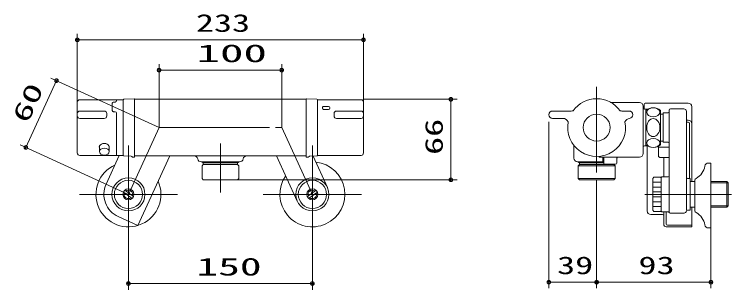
# Model space of a CAD drawing. Units: millimetres on the paper, scale 1:5. Extents: x -305 to 305, y -152 to 152.
# Drawn here: x -213.5 to -96.5, y 14.7 to 59.7 of the extents above; entities that cross this region are included whole.
import ezdxf
from ezdxf.enums import TextEntityAlignment as Align

# ---------------------------------------------------------------- set-up
doc = ezdxf.new("R2010")
doc.units = ezdxf.units.MM
doc.linetypes.add('LONG_CHAIN', pattern=[21, 18, -1, 1, -1])
doc.layers.add('0-1_RV', color=7, linetype='Continuous', lineweight=9)
doc.layers.add('0-2_0', color=7, linetype='Continuous', lineweight=9)
doc.styles.add('ＭＳ ゴシック', font='')
doc.styles.get('ＭＳ ゴシック').set_extended_font_data('MS Gothic')

# ---------------------------------------------------------------- blocks, each defined once
blk = doc.blocks.new('_DOTSMALL')
at = {"layer": '0-2_0'}
for p, q in [((0.0746, 0.1), (-0.0746, 0.1)), ((0.1223, -0.0248), (-0.1223, -0.0248))]:
    blk.add_line(p, q, dxfattribs=at)
for points in [[(0.125, 0), (0.124, 0.0157), (0.1211, 0.0311), (0.1162, 0.046), (0.1095, 0.0602), (0.1011, 0.0735), (0.0911, 0.0856), (0.0797, 0.0963), (0.067, 0.1055), (0.0532, 0.1131), (0.0386, 0.1189), (0.0234, 0.1228), (0.0078, 0.1248), (-0.0078, 0.1248), (-0.0234, 0.1228), (-0.0386, 0.1189), (-0.0532, 0.1131), (-0.067, 0.1055), (-0.0797, 0.0963), (-0.0911, 0.0856), (-0.1011, 0.0735), (-0.1095, 0.0602), (-0.1162, 0.046), (-0.1211, 0.0311), (-0.124, 0.0157), (-0.125, 0), (0, 0)], [(-0.125, 0), (-0.124, -0.0157), (-0.1211, -0.0311), (-0.1162, -0.046), (-0.1095, -0.0602), (-0.1011, -0.0735), (-0.0911, -0.0856), (-0.0797, -0.0963), (-0.067, -0.1055), (-0.0532, -0.1131), (-0.0386, -0.1189), (-0.0234, -0.1228), (-0.0078, -0.1248), (0.0078, -0.1248), (0.0234, -0.1228), (0.0386, -0.1189), (0.0532, -0.1131), (0.067, -0.1055), (0.0797, -0.0963), (0.0911, -0.0856), (0.1011, -0.0735), (0.1095, -0.0602), (0.1162, -0.046), (0.1211, -0.0311), (0.124, -0.0157), (0.125, 0), (0, 0)]]:
    blk.add_lwpolyline(points, close=True, dxfattribs=at)

msp = doc.modelspace()

# ---------------------------------------------------------------- linework, layer by layer
at = {"layer": '0-1_RV'}
for p, q in [((-203.207, 45.326), (-203.207, 56.5)), ((-156.527, 45.326), (-156.527, 56.5)), ((-203.207, 55.5), (-156.527, 55.5)), ((-189.867, 41.176), (-189.867, 51.555)), ((-169.867, 41.176), (-169.867, 51.555)), ((-189.867, 50.555), (-169.867, 50.555)), ((-189.867, 41.176), (-207.506, 49.261)), ((-211.597, 37.935), (-206.597, 48.844)), ((-202.807, 45.726), (-195.707, 45.726)), ((-196.807, 45.666), (-196.807, 45.549)), ((-195.707, 45.701), (-195.707, 36.651)), ((-195.612, 45.801), (-193.93, 45.892)), ((-193.867, 45.833), (-193.867, 36.396)), ((-193.867, 45.796), (-165.867, 45.796)), ((-165.867, 45.834), (-165.867, 36.396)), ((-164.121, 45.801), (-165.803, 45.892)), ((-156.927, 45.726), (-164.027, 45.726)), ((-164.027, 45.701), (-164.027, 36.651)), ((-156.527, 45.796), (-141.28, 45.796)), ((-142.28, 45.796), (-142.28, 32.636)), ((-203.207, 37.026), (-203.207, 45.326)), ((-197.507, 45.149), (-197.507, 43.969)), ((-197.007, 45.349), (-197.307, 45.349)), ((-162.217, 44.643), (-163.037, 44.643)), ((-163.027, 44.643), (-162.227, 44.643)), ((-156.527, 37.026), (-156.527, 45.326)), ((-116.123, 45.276), (-111.507, 45.276)), ((-110.907, 36.936), (-110.907, 44.676)), ((-110.769, 44.186), (-110.769, 44.976)), ((-103.569, 45.176), (-110.569, 45.176)), ((-102.969, 44.576), (-102.969, 32.363)), ((-198.807, 43.876), (-202.807, 43.876)), ((-198.407, 43.076), (-198.407, 43.476)), ((-197.31, 43.769), (-197.006, 43.769)), ((-197.307, 43.769), (-197.007, 43.769)), ((-196.807, 43.569), (-196.807, 36.626)), ((-163.237, 44.443), (-163.237, 44.343)), ((-162.217, 44.143), (-163.037, 44.143)), ((-163.027, 44.143), (-162.227, 44.143)), ((-162.017, 44.343), (-162.017, 44.443)), ((-161.327, 43.076), (-161.327, 43.476)), ((-160.927, 43.876), (-156.927, 43.876)), ((-122.643, 43.876), (-125.707, 43.876)), ((-113.207, 43.876), (-114.37, 43.876)), ((-110.189, 44.176), (-110.707, 44.176)), ((-110.467, 43.976), (-110.467, 41.176)), ((-108.067, 38.376), (-108.067, 43.976)), ((-107.667, 43.376), (-108.067, 43.376)), ((-107.667, 38.776), (-107.667, 43.576)), ((-106.867, 43.576), (-107.667, 43.576)), ((-106.667, 27.417), (-106.667, 44.026)), ((-106.467, 44.226), (-104.267, 44.226)), ((-103.867, 43.826), (-103.867, 27.695)), ((-198.807, 42.676), (-202.807, 42.676)), ((-160.927, 42.676), (-156.927, 42.676)), ((-124.034, 42.676), (-125.707, 42.676)), ((-103.569, 42.383), (-103.867, 42.383)), ((-126.307, 42.114), (-126.307, 14.928)), ((-110.467, 38.376), (-110.467, 41.176)), ((-103.569, 42.058), (-103.867, 42.058)), ((-103.369, 41.858), (-103.369, 32.867)), ((-107.667, 38.976), (-108.067, 38.976)), ((-106.867, 38.776), (-107.667, 38.776)), ((-194.867, 30.267), (-212.506, 38.352)), ((-199.597, 37.251), (-199.597, 38.141)), ((-198.017, 37.251), (-198.017, 38.141)), ((-122.207, 38.216), (-122.207, 36.176)), ((-110.189, 38.176), (-110.707, 38.176)), ((-110.269, 27.567), (-110.269, 38.176)), ((-108.407, 36.476), (-108.407, 38.141)), ((-108.407, 37.976), (-106.667, 37.976)), ((-202.807, 36.626), (-195.707, 36.626)), ((-196.352, 36.626), (-198.503, 31.934)), ((-195.612, 36.551), (-194.415, 36.486)), ((-194.167, 36.336), (-193.927, 36.336)), ((-193.867, 36.556), (-165.867, 36.556)), ((-188.134, 36.556), (-193.351, 25.172)), ((-170.719, 36.556), (-167.325, 29.152)), ((-165.567, 36.336), (-165.807, 36.336)), ((-164.121, 36.551), (-165.318, 36.486)), ((-164.761, 36.516), (-162.416, 31.402)), ((-156.927, 36.626), (-164.027, 36.626)), ((-118.107, 36.476), (-118.107, 36.436)), ((-118.007, 36.336), (-111.507, 36.336)), ((-117.507, 35.576), (-117.507, 36.336)), ((-117.307, 35.276), (-117.307, 36.336)), ((-108.207, 36.276), (-108.407, 36.476)), ((-108.207, 36.276), (-106.667, 36.276)), ((-107.569, 36.276), (-107.569, 33.117)), ((-182.983, 35.576), (-176.75, 35.576)), ((-182.867, 34.936), (-182.667, 35.136)), ((-182.807, 35.476), (-182.807, 35.576)), ((-176.926, 35.476), (-182.807, 35.476)), ((-182.667, 35.236), (-182.667, 35.476)), ((-177.067, 35.136), (-182.667, 35.136)), ((-177.126, 35.176), (-182.607, 35.176)), ((-182.467, 35.176), (-182.467, 35.136)), ((-177.266, 35.176), (-177.266, 35.136)), ((-176.867, 34.936), (-177.067, 35.136)), ((-177.066, 35.236), (-177.066, 35.476)), ((-176.926, 35.476), (-176.926, 35.576)), ((-121.607, 35.576), (-117.507, 35.576)), ((-121.506, 34.936), (-121.306, 35.136)), ((-121.447, 35.476), (-121.447, 35.576)), ((-117.307, 35.476), (-121.447, 35.476)), ((-121.307, 35.236), (-121.307, 35.476)), ((-121.306, 35.136), (-115.706, 35.136)), ((-115.407, 35.176), (-121.247, 35.176)), ((-121.107, 35.176), (-121.107, 35.136)), ((-115.907, 35.176), (-115.907, 35.136)), ((-115.706, 35.136), (-115.506, 34.936)), ((-115.207, 35.376), (-115.207, 36.156)), ((-99.866, 35.387), (-100.266, 35.387)), ((-99.867, 35.387), (-99.867, 24.787)), ((-182.867, 32.836), (-182.867, 34.936)), ((-176.867, 32.836), (-176.867, 34.936)), ((-121.506, 34.936), (-115.506, 34.936)), ((-121.506, 32.836), (-121.506, 34.936)), ((-115.506, 34.936), (-115.506, 32.836)), ((-182.667, 32.636), (-182.867, 32.836)), ((-177.067, 32.636), (-176.867, 32.836)), ((-121.506, 32.836), (-115.506, 32.836)), ((-121.306, 32.636), (-121.506, 32.836)), ((-115.506, 32.836), (-115.706, 32.636)), ((-109.367, 32.867), (-109.167, 33.067)), ((-109.367, 32.867), (-109.367, 27.667)), ((-107.967, 33.017), (-107.867, 33.117)), ((-107.967, 27.517), (-107.967, 33.017)), ((-107.867, 33.117), (-106.867, 33.117)), ((-103.267, 32.867), (-103.667, 32.867)), ((-103.267, 32.867), (-103.267, 27.667)), ((-182.667, 32.636), (-177.067, 32.636)), ((-177.067, 32.636), (-141.28, 32.636)), ((-121.306, 32.636), (-115.706, 32.636)), ((-118.507, 32.654), (-118.507, 14.928)), ((-118.507, 32.654), (-118.507, 14.928)), ((-107.967, 32.267), (-109.367, 32.267)), ((-103.267, 32.363), (-102.466, 32.363)), ((-102.467, 27.607), (-102.466, 32.567)), ((-99.866, 32.363), (-97.267, 32.363)), ((-99.866, 32.13), (-97.067, 32.13)), ((-97.267, 32.363), (-97.267, 28.172)), ((-97.267, 32.363), (-97.067, 32.163)), ((-97.067, 28.372), (-97.067, 32.163)), ((-97.067, 28.372), (-97.067, 32.163)), ((-194.255, 29.606), (-195.688, 30.635)), ((-194.045, 29.899), (-195.478, 30.928)), ((-165.688, 29.899), (-164.255, 30.928)), ((-165.478, 29.606), (-164.045, 30.635)), ((-107.967, 31.467), (-109.367, 31.467)), ((-107.967, 30.667), (-109.367, 30.667)), ((-107.967, 29.867), (-109.367, 29.867)), ((-107.967, 29.067), (-109.367, 29.067)), ((-107.967, 28.267), (-109.367, 28.267)), ((-103.267, 28.172), (-102.467, 28.172)), ((-102.969, 24.977), (-102.969, 28.172)), ((-99.866, 28.404), (-97.067, 28.404)), ((-99.866, 28.172), (-97.267, 28.172)), ((-97.267, 28.172), (-97.067, 28.372)), ((-109.669, 26.967), (-107.769, 26.967)), ((-109.367, 27.667), (-109.167, 27.467)), ((-108.067, 27.467), (-109.167, 27.467)), ((-107.967, 27.567), (-108.067, 27.467)), ((-107.967, 27.517), (-107.867, 27.417)), ((-106.867, 27.417), (-107.867, 27.417)), ((-107.569, 27.417), (-107.569, 25.377)), ((-107.169, 25.422), (-107.169, 27.417)), ((-104.247, 27.217), (-106.52, 27.217)), ((-103.667, 27.667), (-103.267, 27.667)), ((-196.533, 26.631), (-193.351, 25.172)), ((-107.169, 24.977), (-102.969, 24.977)), ((-106.969, 25.222), (-102.969, 25.222)), ((-99.867, 24.787), (-100.267, 24.787)), ((-99.867, 24.787), (-99.867, 14.928)), ((-164.867, 24.267), (-164.867, 14.706)), ((-194.867, 22.267), (-194.867, 14.706)), ((-164.867, 15.706), (-194.867, 15.706)), ((-118.507, 15.928), (-126.307, 15.928)), ((-99.867, 15.928), (-118.507, 15.928))]:
    msp.add_line(p, q, dxfattribs=at)
at = {"layer": '0-1_RV', "linetype": 'LONG_CHAIN'}
for p, q in [((-118.507, 33.816), (-118.507, 47.843)), ((-194.867, 30.267), (-189.867, 41.176)), ((-189.867, 41.176), (-169.867, 41.176)), ((-169.867, 41.176), (-164.867, 30.267)), ((-194.867, 38.267), (-194.867, 22.267)), ((-179.867, 38.556), (-179.867, 30.556)), ((-164.867, 38.267), (-164.867, 22.267)), ((-194.867, 36.267), (-194.867, 24.267)), ((-164.867, 36.267), (-164.867, 24.267)), ((-202.867, 30.267), (-186.867, 30.267)), ((-188.867, 30.267), (-200.867, 30.267)), ((-156.867, 30.267), (-172.867, 30.267)), ((-170.867, 30.267), (-158.867, 30.267)), ((-110.64, 30.267), (-96.486, 30.267))]:
    msp.add_line(p, q, dxfattribs=at)
at = {"layer": '0-1_RV'}
msp.add_lwpolyline([(-107.967, 32.967), (-108.067, 33.067), (-109.167, 33.067)], dxfattribs=at)
for centre, radius in [((-118.507, 41.176), 2.2), ((-194.867, 30.267), 2.7), ((-164.867, 30.267), 2.7), ((-194.867, 30.267), 2.3), ((-164.867, 30.267), 2.3), ((-194.867, 30.267), 0.9), ((-164.867, 30.267), 0.9)]:
    msp.add_circle(centre, radius, dxfattribs=at)
for centre, radius, start, end in [((-202.807, 45.326), 0.4, 90, 180.00001), ((-196.747, 45.666), 0.06, 90, 180.00001), ((-195.607, 45.701), 0.1, 93.11084, 180.00001), ((-193.927, 45.833), 0.06, 0, 93.11084), ((-165.807, 45.833), 0.06, 86.88916, 180.00001), ((-164.127, 45.701), 0.1, 0, 86.88916), ((-156.927, 45.326), 0.4, 0, 90), ((-118.507, 41.176), 4.717, 35.61881, 144.38119), ((-197.307, 45.149), 0.2, 90, 180.00001), ((-197.007, 45.549), 0.2, 270, 0), ((-163.037, 44.443), 0.2, 90, 180.00001), ((-162.217, 44.443), 0.2, 0, 90), ((-116.123, 45.476), 0.2, 240.99706, 270), ((-111.507, 44.676), 0.6, 0, 90), ((-110.569, 44.976), 0.2, 90, 180), ((-103.569, 44.576), 0.6, 0, 90), ((-202.807, 43.476), 0.4, 90, 180.00001), ((-198.807, 43.476), 0.4, 0, 90), ((-197.307, 43.969), 0.2, 179.99999, 270), ((-197.007, 43.569), 0.2, 0, 90), ((-163.037, 44.343), 0.2, 179.99999, 270), ((-162.217, 44.343), 0.2, 270, 0), ((-160.927, 43.476), 0.4, 90, 180.00001), ((-156.927, 43.476), 0.4, 0, 90), ((-125.707, 43.276), 0.6, 90, 270), ((-122.643, 44.876), 1, 270, 287.61306), ((-114.37, 44.876), 1, 252.38694, 270), ((-113.207, 43.276), 0.6, 360, 90), ((-110.707, 44.376), 0.2, 180, 270), ((-109.267, 42.601), 1.825, 48.888, 131.113), ((-106.867, 43.776), 0.2, 270, 0), ((-106.467, 44.026), 0.2, 90, 180), ((-104.267, 43.826), 0.4, 0, 90), ((-202.807, 43.076), 0.4, 179.99999, 270), ((-198.807, 43.076), 0.4, 270, 0), ((-160.927, 43.076), 0.4, 179.99999, 270), ((-156.927, 43.076), 0.4, 270, 0), ((-124.034, 41.676), 1, 25.40783, 90), ((-118.507, 41.176), 4.717, 168.63971, 11.52653), ((-112.981, 41.692), 1, 98.11865, 154.75841), ((-113.207, 43.276), 0.6, 278.11865, 360), ((-103.569, 41.783), 0.6, 0, 90), ((-103.569, 41.858), 0.2, 0, 90), ((-106.867, 38.576), 0.2, 0, 90), ((-122.807, 38.216), 0.6, 0, 3.41603), ((-122.807, 38.216), 0.6, 0, 3.41603), ((-110.707, 37.976), 0.2, 90, 180), ((-109.267, 39.751), 1.825, 228.887, 311.112), ((-202.807, 37.026), 0.4, 179.99999, 270), ((-195.607, 36.651), 0.1, 179.99999, 266.88915), ((-194.426, 36.286), 0.2, 29.97059, 86.88916), ((-194.167, 36.436), 0.1, 209.97059, 270), ((-193.927, 36.396), 0.06, 270, 360), ((-184.163, 35.956), 0.6, 10.5639, 90), ((-175.57, 35.956), 0.6, 90, 169.4361), ((-165.807, 36.396), 0.06, 179.99999, 270), ((-165.567, 36.436), 0.1, 270, 330.02941), ((-165.307, 36.286), 0.2, 93.11084, 150.02941), ((-164.127, 36.651), 0.1, 273.11084, 360), ((-156.927, 37.026), 0.4, 270, 0), ((-118.007, 36.436), 0.1, 180, 270), ((-115.007, 36.156), 0.2, 115.84193, 180), ((-111.507, 36.936), 0.6, 270, 0), ((-182.983, 36.176), 0.6, 190.5639, 270), ((-182.607, 35.236), 0.06, 180, 270), ((-177.126, 35.236), 0.06, 270, 0), ((-176.75, 36.176), 0.6, 270, 349.4361), ((-121.607, 36.176), 0.6, 180, 270), ((-121.247, 35.236), 0.06, 180, 270), ((-121.247, 35.236), 0.06, 180, 270), ((-117.207, 35.276), 0.1, 180, 270), ((-115.407, 35.376), 0.2, 270, 0), ((-100.266, 34.787), 0.6, 90, 170.635), ((-103.621, 35.34), 2.8, 298.641, 350.635), ((-106.867, 33.317), 0.2, 270, 0), ((-106.867, 33.317), 0.2, 270, 0), ((-106.867, 33.317), 0.2, 270, 0), ((-103.667, 33.067), 0.2, 180, 270), ((-103.667, 33.067), 0.2, 180, 270), ((-103.667, 33.067), 0.2, 180, 270), ((-102.106, 32.567), 0.36, 118.642, 180), ((-102.106, 32.567), 0.36, 118.642, 180), ((-194.867, 30.267), 4, 155.37562, 245.3763), ((-194.867, 30.267), 0.7, 159.21402, 309.41151), ((-194.867, 30.267), 0.7, 339.21251, 129.41303), ((-164.867, 30.267), 0.7, 50.58697, 200.78749), ((-164.867, 30.267), 0.7, 230.58849, 20.78598), ((-109.669, 27.567), 0.6, 180, 270), ((-107.769, 26.767), 0.2, 0, 90), ((-106.867, 27.217), 0.2, 30, 90), ((-106.867, 27.217), 0.2, 30, 90), ((-106.867, 27.217), 0.2, 30, 90), ((-106.52, 27.417), 0.2, 210, 270), ((-104.247, 27.617), 0.4, 270, 345.522), ((-103.667, 27.467), 0.2, 90, 165.522), ((-102.107, 27.607), 0.36, 180, 241.359), ((-102.107, 27.607), 0.36, 180, 241.359), ((-103.621, 24.834), 2.8, 9.366, 61.359), ((-107.169, 25.377), 0.4, 180, 270), ((-106.969, 25.422), 0.2, 180, 270), ((-100.267, 25.387), 0.6, 189.368, 270)]:
    msp.add_arc(centre, radius, start, end, dxfattribs=at)
for centre, major_axis, ratio in [((-109.266, 43.687), (-1.075, 0), 0.682554), ((-109.268, 41.177), (0, 1.466), 0.732947), ((-109.268, 38.667), (1.075, 0), 0.682516), ((-198.807, 37.251), (0.79, 0), 0.707106)]:
    msp.add_ellipse(centre, major_axis=major_axis, ratio=ratio, dxfattribs=at)
for centre, major_axis, ratio, start_param, end_param in [((-198.807, 38.01), (0.812, 0), 0.705683, 6.0517868, 9.656263), ((-164.867, 30.267), (4.833, -2.176), 0.999999, 2.9582163, 8.1723633), ((-194.867, 30.267), (-4.833, -2.176), 0.999999, 4.7147179, 9.4213597)]:
    msp.add_ellipse(centre, major_axis=major_axis, ratio=ratio, start_param=start_param, end_param=end_param, dxfattribs=at)

# ---------------------------------------------------------------- block references
at = {"layer": '0-1_RV', "xscale": 2.32, "yscale": 2.32}
for p, rotation in [((-203.207, 55.5), 180), ((-189.867, 50.555), 180), ((-206.597, 48.844), 65.37627), ((-142.28, 45.796), 90), ((-211.597, 37.935), 245.37627), ((-142.28, 32.636), 270), ((-194.867, 15.706), 180), ((-126.307, 15.928), 180), ((-118.507, 15.928), 180)]:
    msp.add_blockref('_DOTSMALL', p, dxfattribs=dict(at, rotation=rotation))
for p in [(-156.527, 55.5), (-169.867, 50.555), (-164.867, 15.706), (-118.507, 15.928), (-99.867, 15.928)]:
    msp.add_blockref('_DOTSMALL', p, dxfattribs=at)

# ---------------------------------------------------------------- texts
at = {"layer": '0-1_RV', "style": 'ＭＳ ゴシック'}
for s, width, p in [('233', 1.5, (-183.867, 55.945)), ('100', 1.95, (-183.767, 50.999)), ('39', 1.5, (-124.962, 16.372)), ('93', 1.5, (-111.687, 16.372)), ('150', 1.8, (-183.767, 16.151))]:
    msp.add_text(s, height=2.889, dxfattribs=dict(at, width=width)).set_placement(p, align=Align.BOTTOM_LEFT)
for s, rotation, width, p in [('60', 65.376, 1.65, (-210.533, 41.325)), ('66', 90, 1.5, (-142.725, 36.716))]:
    msp.add_text(s, height=2.889, rotation=rotation, dxfattribs=dict(at, width=width)).set_placement(p, align=Align.BOTTOM_LEFT)

doc.saveas('drawing.dxf')
